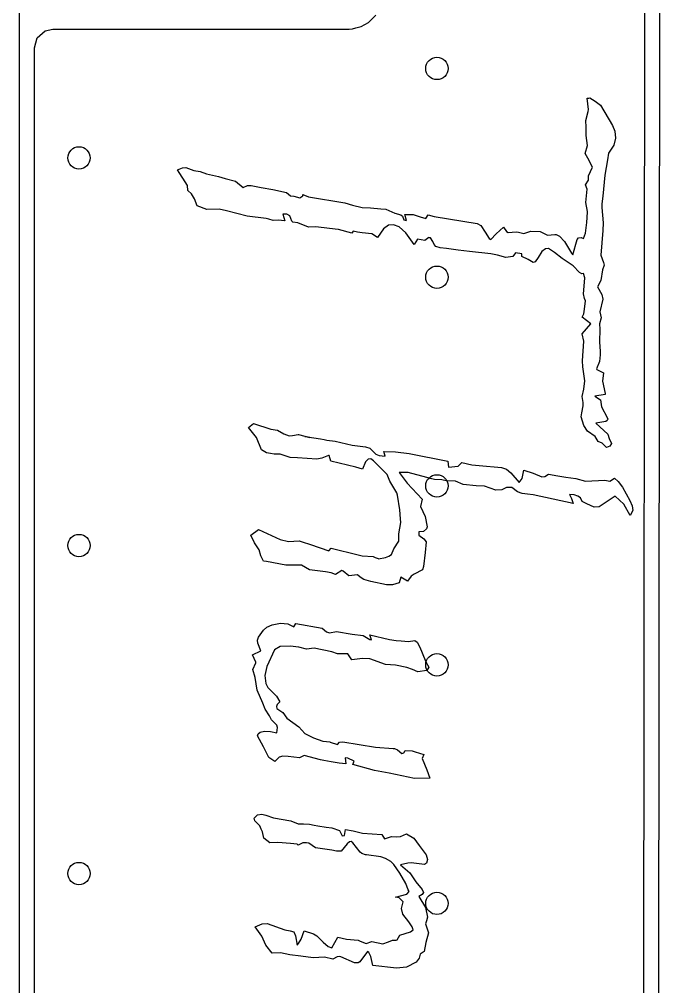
# Model space of a CAD drawing. Extents: x -28 to 25.3, y -6.8 to 48.4.
# Drawn here: x -14.02 to -9.72, y 35.28 to 41.77 of the extents above; entities that cross this region are included whole.
import ezdxf

# ---------------------------------------------------------------- set-up
doc = ezdxf.new("R2010")
doc.units = 0
doc.layers.add('BLACK', color=7, linetype='CONTINUOUS')

msp = doc.modelspace()

# ---------------------------------------------------------------- linework, layer by layer
at = {"layer": 'BLACK', "linetype": 'CONTINUOUS'}
for p, q in [((-9.715668, 48.241502), (-9.749238, 19.043125)), ((-9.816427, 48.017022), (-9.849703, 19.074798)), ((-14.01547, 31.44826), (-14.01547, 41.81826)), ((-11.673883, 41.750448), (-11.624298, 41.799673)), ((-11.760433, 41.713163), (-11.723039, 41.722634)), ((-11.723039, 41.722634), (-11.673883, 41.750448)), ((-13.895285, 41.647441), (-13.842481, 41.693196)), ((-13.842481, 41.693196), (-13.79097, 41.704402)), ((-13.79097, 41.704402), (-11.808368, 41.704402)), ((-11.808368, 41.704402), (-11.805082, 41.704812)), ((-11.805082, 41.704812), (-11.78207, 41.707681)), ((-11.78207, 41.707681), (-11.78206, 41.707684)), ((-11.78206, 41.707684), (-11.782057, 41.707684)), ((-11.782057, 41.707684), (-11.760433, 41.713163)), ((-13.91497, 41.580402), (-13.895285, 41.647441)), ((-13.91497, 31.549881), (-13.91497, 41.580402)), ((-10.208507, 41.241433), (-10.197626, 41.243191)), ((-10.200313, 41.166475), (-10.208507, 41.241433)), ((-10.197626, 41.243191), (-10.190641, 41.24495)), ((-10.190641, 41.24495), (-10.155446, 41.221319)), ((-10.155446, 41.221319), (-10.119444, 41.194831)), ((-10.217508, 41.092506), (-10.201656, 41.153505)), ((-10.201656, 41.153505), (-10.200313, 41.166475)), ((-10.119444, 41.194831), (-10.039113, 41.057884)), ((-10.215896, 41.048872), (-10.217508, 41.092506)), ((-10.215896, 40.990949), (-10.215896, 41.048872)), ((-10.039113, 41.057884), (-10.023226, 41.021176)), ((-10.023226, 41.021176), (-10.017485, 40.974573)), ((-10.206627, 40.925883), (-10.215896, 40.990949)), ((-10.017485, 40.974573), (-10.028723, 40.926544)), ((-10.220866, 40.871368), (-10.206627, 40.925883)), ((-10.028723, 40.926544), (-10.065711, 40.874226)), ((-10.195343, 40.825096), (-10.220866, 40.871368)), ((-10.182984, 40.800257), (-10.195343, 40.825096)), ((-10.073099, 40.829603), (-10.089622, 40.726618)), ((-10.065711, 40.874226), (-10.073099, 40.829603)), ((-12.956032, 40.762118), (-12.92236, 40.775047)), ((-12.888328, 40.656276), (-12.956032, 40.762118)), ((-12.92236, 40.775047), (-12.900149, 40.776187)), ((-12.900149, 40.776187), (-12.84561, 40.756073)), ((-12.84561, 40.756073), (-12.80222, 40.749918)), ((-12.80222, 40.749918), (-12.75977, 40.734201)), ((-10.200313, 40.722221), (-10.172775, 40.780363)), ((-10.172775, 40.780363), (-10.182984, 40.800257)), ((-12.75977, 40.734201), (-12.680379, 40.715956)), ((-12.680379, 40.715956), (-12.635512, 40.703427)), ((-12.635512, 40.703427), (-12.565121, 40.686501)), ((-12.565121, 40.686501), (-12.515418, 40.643636)), ((-10.219657, 40.660452), (-10.200313, 40.691447)), ((-10.200313, 40.693755), (-10.200313, 40.722221)), ((-10.200313, 40.691447), (-10.200313, 40.693755)), ((-10.089622, 40.726618), (-10.10319, 40.584725)), ((-12.885775, 40.623633), (-12.888328, 40.656276)), ((-12.860789, 40.600772), (-12.885775, 40.623633)), ((-12.515418, 40.643636), (-12.485841, 40.65617)), ((-12.485841, 40.65617), (-12.462759, 40.657265)), ((-12.462759, 40.657265), (-12.461147, 40.656935)), ((-12.461147, 40.656935), (-12.395189, 40.642097)), ((-12.395189, 40.642097), (-12.316873, 40.628798)), ((-12.316873, 40.628798), (-12.224182, 40.609454)), ((-10.208104, 40.632645), (-10.219657, 40.660452)), ((-10.217508, 40.54153), (-10.208104, 40.632645)), ((-12.842117, 40.56615), (-12.860789, 40.600772)), ((-12.823444, 40.519878), (-12.842117, 40.56615)), ((-12.224182, 40.609454), (-12.197181, 40.586923)), ((-12.197181, 40.586923), (-12.17421, 40.584065)), ((-12.17421, 40.584065), (-12.13391, 40.573954)), ((-12.13391, 40.573954), (-12.114835, 40.587033)), ((-12.114835, 40.587033), (-12.114835, 40.595716)), ((-12.114835, 40.595716), (-12.077625, 40.580878)), ((-12.077625, 40.580878), (-11.833406, 40.539332)), ((-10.10319, 40.584725), (-10.110981, 40.534386)), ((-12.758964, 40.496028), (-12.823444, 40.519878)), ((-12.674872, 40.497237), (-12.758964, 40.496028)), ((-12.627317, 40.486906), (-12.674872, 40.497237)), ((-12.488282, 40.451075), (-12.627317, 40.486906)), ((-11.833406, 40.539332), (-11.781285, 40.525594)), ((-11.781285, 40.525594), (-11.717342, 40.508777)), ((-11.717342, 40.508777), (-11.660922, 40.506469)), ((-11.660922, 40.506469), (-11.591606, 40.500754)), ((-11.591606, 40.500754), (-11.558022, 40.497347)), ((-11.558022, 40.497347), (-11.497304, 40.471408)), ((-10.206627, 40.482069), (-10.217508, 40.54153)), ((-10.110981, 40.534386), (-10.110981, 40.533287)), ((-10.110981, 40.533287), (-10.109369, 40.508118)), ((-10.109369, 40.508118), (-10.1001, 40.406452)), ((-12.360934, 40.435468), (-12.488282, 40.451075)), ((-12.342127, 40.431072), (-12.360934, 40.435468)), ((-12.31432, 40.421509), (-12.342127, 40.431072)), ((-12.28114, 40.423268), (-12.31432, 40.421509)), ((-12.235332, 40.42041), (-12.28114, 40.423268)), ((-12.222033, 40.464704), (-12.249303, 40.463385)), ((-12.249303, 40.463385), (-12.235332, 40.42041)), ((-12.221093, 40.464594), (-12.222033, 40.464704)), ((-12.201862, 40.45291), (-12.221093, 40.464594)), ((-12.188181, 40.417223), (-12.201862, 40.45291)), ((-11.497304, 40.471408), (-11.457272, 40.460637)), ((-11.457272, 40.460637), (-11.446887, 40.450568)), ((-11.446887, 40.450568), (-11.438062, 40.425246)), ((-11.438062, 40.425246), (-11.42033, 40.422169)), ((-11.42033, 40.422169), (-11.43054, 40.461297)), ((-11.43054, 40.461297), (-11.374791, 40.461297)), ((-11.374791, 40.461297), (-11.327372, 40.447228)), ((-11.327372, 40.447228), (-11.289355, 40.435358)), ((-11.289355, 40.435358), (-11.273772, 40.460088)), ((-11.273772, 40.460088), (-11.234816, 40.449646)), ((-11.234816, 40.449646), (-10.946402, 40.400517)), ((-10.211194, 40.40832), (-10.206627, 40.478552)), ((-10.206627, 40.478552), (-10.206627, 40.482069)), ((-12.182002, 40.410958), (-12.188181, 40.417223)), ((-12.14909, 40.406672), (-12.182002, 40.410958)), ((-12.076953, 40.376117), (-12.14909, 40.406672)), ((-12.026712, 40.379854), (-12.076953, 40.376117)), ((-11.935365, 40.367874), (-12.026712, 40.379854)), ((-11.876796, 40.361389), (-11.935365, 40.367874)), ((-11.875453, 40.361279), (-11.876796, 40.361389)), ((-11.785315, 40.337099), (-11.875453, 40.361279)), ((-11.574207, 40.366343), (-11.613233, 40.308083)), ((-11.539451, 40.390393), (-11.574207, 40.366343)), ((-11.505901, 40.393483), (-11.539451, 40.390393)), ((-11.468454, 40.378484), (-11.505901, 40.393483)), ((-11.423505, 40.339015), (-11.468454, 40.378484)), ((-10.946402, 40.400517), (-10.922388, 40.387345)), ((-10.922388, 40.387345), (-10.892399, 40.344133)), ((-10.81865, 40.331933), (-10.76841, 40.376447)), ((-10.76841, 40.376447), (-10.749161, 40.348194)), ((-10.219497, 40.337512), (-10.211194, 40.40832)), ((-10.1001, 40.406452), (-10.10319, 40.355014)), ((-11.777658, 40.349409), (-11.785315, 40.337099)), ((-11.749313, 40.343584), (-11.777658, 40.349409)), ((-11.717208, 40.339297), (-11.749313, 40.343584)), ((-11.651518, 40.333033), (-11.717208, 40.339297)), ((-11.613233, 40.308083), (-11.651518, 40.333033)), ((-11.368209, 40.261152), (-11.423505, 40.339015)), ((-11.346313, 40.295444), (-11.368209, 40.261152)), ((-11.297684, 40.28709), (-11.346313, 40.295444)), ((-11.270817, 40.308633), (-11.297684, 40.28709)), ((-11.268399, 40.306215), (-11.270817, 40.308633)), ((-11.259533, 40.304676), (-11.268399, 40.306215)), ((-11.24301, 40.279836), (-11.259533, 40.304676)), ((-10.892399, 40.344133), (-10.865848, 40.302021)), ((-10.865848, 40.302021), (-10.85492, 40.293465)), ((-10.85492, 40.293465), (-10.81865, 40.331933)), ((-10.749161, 40.348194), (-10.737513, 40.340946)), ((-10.737513, 40.340946), (-10.683376, 40.344793)), ((-10.683376, 40.344793), (-10.669809, 40.343914)), ((-10.669809, 40.343914), (-10.633942, 40.33556)), ((-10.633942, 40.33556), (-10.585534, 40.351063)), ((-10.585534, 40.351063), (-10.524191, 40.349079)), ((-10.524191, 40.349079), (-10.474085, 40.322811)), ((-10.474085, 40.322811), (-10.425053, 40.327317)), ((-10.425053, 40.327317), (-10.416724, 40.328526)), ((-10.416724, 40.328526), (-10.392884, 40.316514)), ((-10.392884, 40.316514), (-10.359787, 40.280357)), ((-10.304824, 40.191579), (-10.275271, 40.294784)), ((-10.275271, 40.294784), (-10.267027, 40.3059)), ((-10.267027, 40.3059), (-10.249076, 40.307204)), ((-10.249076, 40.307204), (-10.233359, 40.300939)), ((-10.233359, 40.300939), (-10.219497, 40.337512)), ((-10.10319, 40.355014), (-10.115683, 40.188502)), ((-11.235084, 40.260712), (-11.24301, 40.279836)), ((-11.221972, 40.247251), (-11.235084, 40.260712)), ((-11.194784, 40.238291), (-11.221972, 40.247251)), ((-11.150723, 40.233235), (-11.194784, 40.238291)), ((-11.072809, 40.223563), (-11.150723, 40.233235)), ((-10.488818, 40.231533), (-10.511506, 40.214879)), ((-10.467368, 40.233784), (-10.488818, 40.231533)), ((-10.427471, 40.207076), (-10.467368, 40.233784)), ((-10.359787, 40.280357), (-10.313556, 40.20224)), ((-10.997448, 40.21444), (-11.072809, 40.223563)), ((-10.855055, 40.198613), (-10.997448, 40.21444)), ((-10.810456, 40.188722), (-10.855055, 40.198613)), ((-10.752961, 40.174104), (-10.810456, 40.188722)), ((-10.707019, 40.179269), (-10.752961, 40.174104)), ((-10.688212, 40.203889), (-10.707019, 40.179269)), ((-10.646569, 40.199053), (-10.688212, 40.203889)), ((-10.646569, 40.179269), (-10.646569, 40.199053)), ((-10.603045, 40.161024), (-10.646569, 40.179269)), ((-10.53749, 40.173994), (-10.557515, 40.145172)), ((-10.511506, 40.214879), (-10.53749, 40.173994)), ((-10.375887, 40.16674), (-10.427471, 40.207076)), ((-10.303078, 40.11772), (-10.375887, 40.16674)), ((-10.313556, 40.20224), (-10.304824, 40.191579)), ((-10.115683, 40.188502), (-10.098891, 40.139153)), ((-10.570939, 40.140691), (-10.603045, 40.161024)), ((-10.557515, 40.145172), (-10.570939, 40.140691)), ((-10.259358, 40.072628), (-10.303078, 40.11772)), ((-10.094189, 40.121567), (-10.104802, 40.090353)), ((-10.098891, 40.139153), (-10.094189, 40.121567)), ((-10.244777, 40.063535), (-10.259358, 40.072628)), ((-10.232016, 40.067052), (-10.244777, 40.063535)), ((-10.223687, 40.036277), (-10.232016, 40.067052)), ((-10.225165, 40.008141), (-10.223687, 40.036277)), ((-10.104802, 40.090353), (-10.117429, 40.019681)), ((-10.232956, 39.930874), (-10.225165, 40.008141)), ((-10.117429, 40.019681), (-10.13852, 39.976707)), ((-10.13852, 39.976707), (-10.110414, 39.925134)), ((-10.232956, 39.929665), (-10.232956, 39.930874)), ((-10.226642, 39.897462), (-10.232956, 39.929665)), ((-10.110414, 39.925134), (-10.10319, 39.893395)), ((-10.226777, 39.827889), (-10.220597, 39.882624)), ((-10.220597, 39.882624), (-10.226642, 39.897462)), ((-10.10319, 39.893395), (-10.123205, 39.808985)), ((-10.241553, 39.772605), (-10.229866, 39.796345)), ((-10.184596, 39.728312), (-10.241553, 39.772605)), ((-10.229866, 39.796345), (-10.226777, 39.827889)), ((-10.123205, 39.808985), (-10.113936, 39.768868)), ((-10.241016, 39.662476), (-10.184596, 39.728312)), ((-10.113936, 39.768868), (-10.124952, 39.727652)), ((-10.124952, 39.727652), (-10.12334, 39.69358)), ((-10.231478, 39.612797), (-10.241016, 39.662476)), ((-10.12334, 39.69358), (-10.124952, 39.60862)), ((-10.240747, 39.481236), (-10.231478, 39.612797)), ((-10.124952, 39.60862), (-10.12025, 39.542785)), ((-10.121862, 39.520034), (-10.12522, 39.474971)), ((-10.12025, 39.542785), (-10.121862, 39.520034)), ((-10.237658, 39.43936), (-10.240747, 39.481236)), ((-10.12522, 39.474971), (-10.146311, 39.42738)), ((-10.223687, 39.345827), (-10.237658, 39.43936)), ((-10.146311, 39.42738), (-10.143087, 39.422544)), ((-10.143087, 39.422544), (-10.099831, 39.399133)), ((-10.099831, 39.399133), (-10.106279, 39.343409)), ((-10.231344, 39.291532), (-10.223687, 39.345827)), ((-10.106279, 39.343409), (-10.088144, 39.260977)), ((-10.242225, 39.242073), (-10.231344, 39.291532)), ((-10.088144, 39.255702), (-10.15652, 39.242513)), ((-10.088144, 39.260977), (-10.088144, 39.255702)), ((-10.236046, 39.202066), (-10.242225, 39.242073)), ((-10.234568, 39.179425), (-10.236046, 39.202066)), ((-10.15652, 39.242513), (-10.119175, 39.219212)), ((-10.119175, 39.219212), (-10.112459, 39.170962)), ((-10.24827, 39.105895), (-10.24518, 39.131394)), ((-10.24518, 39.131394), (-10.234568, 39.179425)), ((-10.112459, 39.170962), (-10.073502, 39.10084)), ((-12.479819, 39.033685), (-12.445027, 39.059624)), ((-12.445027, 39.059624), (-12.329097, 39.023024)), ((-10.231075, 39.046215), (-10.24827, 39.105895)), ((-10.08398, 39.074242), (-10.15061, 39.061822)), ((-10.15061, 39.061822), (-10.068935, 38.988292)), ((-10.073754, 39.0794), (-10.08398, 39.074242)), ((-10.070144, 39.090288), (-10.073754, 39.0794)), ((-10.073502, 39.10084), (-10.070144, 39.090288)), ((-12.425414, 38.965541), (-12.479819, 39.033685)), ((-12.329097, 39.023024), (-12.285707, 39.01555)), ((-12.285707, 39.01555), (-12.241646, 38.99104)), ((-10.205283, 39.009835), (-10.231075, 39.046215)), ((-10.155446, 38.972466), (-10.205283, 39.009835)), ((-12.39089, 38.88245), (-12.425414, 38.965541)), ((-12.241646, 38.99104), (-12.206988, 38.976862)), ((-12.206988, 38.976862), (-12.185091, 38.97862)), ((-12.185091, 38.97862), (-12.145194, 38.986864)), ((-12.145194, 38.986864), (-12.143448, 38.986644)), ((-12.143448, 38.986644), (-12.067281, 38.966421)), ((-12.067281, 38.966421), (-12.100596, 38.972136)), ((-12.100596, 38.972136), (-11.995412, 38.957738)), ((-11.995412, 38.957738), (-11.970829, 38.952462)), ((-11.970829, 38.952462), (-11.953232, 38.948395)), ((-11.953232, 38.948395), (-11.896946, 38.941031)), ((-11.896946, 38.941031), (-11.783568, 38.915752)), ((-10.134087, 38.938613), (-10.155446, 38.972466)), ((-10.10722, 38.929051), (-10.134087, 38.938613)), ((-10.079144, 38.898167), (-10.10722, 38.929051)), ((-10.068935, 38.988292), (-10.061143, 38.959936)), ((-10.061143, 38.959936), (-10.045964, 38.926853)), ((-12.358919, 38.863326), (-12.39089, 38.88245)), ((-11.783568, 38.915752), (-11.69558, 38.904542)), ((-11.69558, 38.904542), (-11.666295, 38.89454)), ((-11.666295, 38.89454), (-11.625189, 38.855412)), ((-11.561784, 38.841124), (-11.572262, 38.871349)), ((-11.572262, 38.871349), (-11.493503, 38.869487)), ((-11.493503, 38.869487), (-11.402464, 38.85816)), ((-10.055892, 38.90802), (-10.079144, 38.898167)), ((-10.045964, 38.926853), (-10.055892, 38.90802)), ((-12.331784, 38.859809), (-12.358919, 38.863326)), ((-12.305992, 38.855522), (-12.331784, 38.859809)), ((-12.265692, 38.854643), (-12.305992, 38.855522)), ((-12.199465, 38.832441), (-12.265692, 38.854643)), ((-12.150971, 38.830353), (-12.199465, 38.832441)), ((-12.020667, 38.820351), (-12.150971, 38.830353)), ((-11.987594, 38.826927), (-12.020667, 38.820351)), ((-11.94356, 38.84563), (-11.987594, 38.826927)), ((-11.937515, 38.844641), (-11.94356, 38.84563)), ((-11.927574, 38.808151), (-11.937515, 38.844641)), ((-11.759388, 38.767375), (-11.927574, 38.808151)), ((-11.6945, 38.802014), (-11.713984, 38.752977)), ((-11.676599, 38.820812), (-11.6945, 38.802014)), ((-11.659444, 38.823758), (-11.676599, 38.820812)), ((-11.641294, 38.810117), (-11.659444, 38.823758)), ((-11.549962, 38.718685), (-11.641294, 38.810117)), ((-11.625189, 38.855412), (-11.603561, 38.84541)), ((-11.603561, 38.84541), (-11.561784, 38.841124)), ((-11.402464, 38.85816), (-11.143066, 38.807821)), ((-11.143066, 38.807821), (-11.137424, 38.767924)), ((-11.072406, 38.775068), (-11.047823, 38.799248)), ((-11.047823, 38.799248), (-10.980791, 38.782872)), ((-11.713984, 38.752977), (-11.759388, 38.767375)), ((-11.137424, 38.767924), (-11.072406, 38.775068)), ((-10.980791, 38.782872), (-10.931894, 38.778036)), ((-10.931894, 38.778036), (-10.78238, 38.764627)), ((-10.78238, 38.764627), (-10.748565, 38.753037)), ((-10.748565, 38.753037), (-10.721124, 38.730335)), ((-10.644747, 38.690315), (-10.632464, 38.746382)), ((-10.632464, 38.746382), (-10.571342, 38.727698)), ((-11.531559, 38.673732), (-11.549962, 38.718685)), ((-11.485348, 38.596136), (-11.531559, 38.673732)), ((-11.408778, 38.730665), (-11.468019, 38.730885)), ((-11.468019, 38.730885), (-11.414216, 38.659138)), ((-11.250936, 38.689339), (-11.408778, 38.730665)), ((-11.231995, 38.683624), (-11.250936, 38.689339)), ((-11.183769, 38.682635), (-11.231995, 38.683624)), ((-11.153813, 38.675051), (-11.183769, 38.682635)), ((-11.091079, 38.672743), (-11.153813, 38.675051)), ((-11.039763, 38.650981), (-11.091079, 38.672743)), ((-10.721124, 38.730335), (-10.665107, 38.665489)), ((-10.665241, 38.66439), (-10.644747, 38.690315)), ((-10.571342, 38.727698), (-10.511832, 38.703078)), ((-10.511832, 38.703078), (-10.492486, 38.705236)), ((-10.492486, 38.705236), (-10.467771, 38.720883)), ((-10.467771, 38.720883), (-10.405172, 38.708903)), ((-10.405172, 38.708903), (-10.351304, 38.701099)), ((-10.351304, 38.701099), (-10.283465, 38.691867)), ((-10.283465, 38.691867), (-10.219254, 38.673842)), ((-10.219254, 38.673842), (-10.089756, 38.680546)), ((-10.089756, 38.680546), (-10.056845, 38.673842)), ((-10.056845, 38.673842), (-10.026082, 38.693406)), ((-10.026082, 38.693406), (-9.999713, 38.67145)), ((-9.999713, 38.67145), (-9.972349, 38.632736)), ((-11.414216, 38.659138), (-11.314073, 38.552722)), ((-10.953521, 38.642298), (-11.039763, 38.650981)), ((-10.895623, 38.63944), (-10.953521, 38.642298)), ((-10.820397, 38.613612), (-10.895623, 38.63944)), ((-10.781037, 38.61515), (-10.820397, 38.613612)), ((-10.749334, 38.631527), (-10.781037, 38.61515)), ((-10.713467, 38.630318), (-10.749334, 38.631527)), ((-10.676006, 38.602363), (-10.713467, 38.630318)), ((-10.665107, 38.665489), (-10.665241, 38.66439)), ((-9.972349, 38.632736), (-9.921302, 38.544589)), ((-11.480781, 38.580199), (-11.485348, 38.596136)), ((-11.464123, 38.480621), (-11.480781, 38.580199)), ((-11.314073, 38.552722), (-11.326163, 38.503812)), ((-10.644554, 38.59097), (-10.676006, 38.602363)), ((-10.609493, 38.586134), (-10.644554, 38.59097)), ((-10.570805, 38.582068), (-10.609493, 38.586134)), ((-10.301466, 38.523816), (-10.570805, 38.582068)), ((-10.29569, 38.582068), (-10.326721, 38.583606)), ((-10.326721, 38.583606), (-10.31369, 38.556129)), ((-10.31369, 38.556129), (-10.301466, 38.523816)), ((-10.271778, 38.572286), (-10.29569, 38.582068)), ((-10.253778, 38.560635), (-10.271778, 38.572286)), ((-10.241285, 38.537554), (-10.253778, 38.560635)), ((-10.02044, 38.572506), (-10.126967, 38.500515)), ((-9.962946, 38.51887), (-10.02044, 38.572506)), ((-9.921302, 38.544589), (-9.906122, 38.508342)), ((-11.45969, 38.420721), (-11.464123, 38.480621)), ((-11.326163, 38.503812), (-11.294729, 38.437097)), ((-10.211597, 38.521178), (-10.241285, 38.537554)), ((-10.16055, 38.498976), (-10.211597, 38.521178)), ((-10.126967, 38.500515), (-10.16055, 38.498976)), ((-9.920227, 38.442153), (-9.962946, 38.51887)), ((-9.901421, 38.476115), (-9.920227, 38.442153)), ((-9.906122, 38.508342), (-9.901421, 38.476115)), ((-11.458212, 38.396651), (-11.45969, 38.420721)), ((-11.294729, 38.437097), (-11.281026, 38.366755)), ((-12.463162, 38.310922), (-12.411846, 38.348401)), ((-12.411846, 38.348401), (-12.325604, 38.307844)), ((-11.470168, 38.319494), (-11.458212, 38.396651)), ((-11.286434, 38.352748), (-11.306416, 38.335871)), ((-11.281026, 38.366755), (-11.286434, 38.352748)), ((-12.437907, 38.259044), (-12.463162, 38.310922)), ((-12.325604, 38.307844), (-12.267509, 38.282527)), ((-12.267509, 38.282527), (-12.21048, 38.267837)), ((-11.471511, 38.269925), (-11.470168, 38.319494)), ((-11.306416, 38.335871), (-11.336909, 38.334552)), ((-11.336909, 38.334552), (-11.336909, 38.310372)), ((-11.336909, 38.310372), (-11.30252, 38.286412)), ((-11.30252, 38.286412), (-11.288549, 38.266738)), ((-12.407816, 38.211783), (-12.437907, 38.259044)), ((-12.21048, 38.267837), (-12.139687, 38.272783)), ((-12.139687, 38.272783), (-12.118865, 38.265639)), ((-12.118865, 38.265639), (-12.062714, 38.248823)), ((-12.062714, 38.248823), (-11.939664, 38.205299)), ((-11.939664, 38.205299), (-11.924753, 38.222994)), ((-11.924753, 38.222994), (-11.744209, 38.178921)), ((-11.520275, 38.182438), (-11.504423, 38.219477)), ((-11.504423, 38.219477), (-11.471511, 38.269925)), ((-11.288549, 38.266738), (-11.294594, 38.195627)), ((-12.397175, 38.172666), (-12.407816, 38.211783)), ((-12.377726, 38.137595), (-12.397175, 38.172666)), ((-11.744209, 38.178921), (-11.726477, 38.174744)), ((-11.726477, 38.174744), (-11.716402, 38.173095)), ((-11.716402, 38.173095), (-11.643861, 38.169029)), ((-11.643861, 38.169029), (-11.628816, 38.161555)), ((-11.628816, 38.161555), (-11.609203, 38.153641)), ((-11.609203, 38.153641), (-11.607726, 38.153312)), ((-11.607726, 38.153312), (-11.560172, 38.161775)), ((-11.560172, 38.161775), (-11.537136, 38.16948)), ((-11.537136, 38.16948), (-11.520275, 38.182438)), ((-11.294594, 38.195627), (-11.305984, 38.100019)), ((-12.357979, 38.135396), (-12.377726, 38.137595)), ((-12.227675, 38.110997), (-12.357979, 38.135396)), ((-12.123835, 38.109018), (-12.227675, 38.110997)), ((-12.070371, 38.078024), (-12.123835, 38.109018)), ((-11.305984, 38.100019), (-11.312461, 38.079672)), ((-12.052638, 38.076375), (-12.070371, 38.078024)), ((-11.962098, 38.064395), (-12.052638, 38.076375)), ((-11.924619, 38.059449), (-11.962098, 38.064395)), ((-11.896274, 38.048019), (-11.924619, 38.059449)), ((-11.853959, 38.073298), (-11.896274, 38.048019)), ((-11.843347, 38.068681), (-11.853959, 38.073298)), ((-11.806002, 38.037577), (-11.843347, 38.068681)), ((-11.747433, 38.045491), (-11.806002, 38.037577)), ((-11.730775, 38.029444), (-11.747433, 38.045491)), ((-11.706546, 38.014856), (-11.730775, 38.029444)), ((-11.458078, 38.028345), (-11.468153, 37.991195)), ((-11.412002, 38.002296), (-11.458078, 38.028345)), ((-11.387632, 38.035077), (-11.412002, 38.002296)), ((-11.369015, 38.048898), (-11.387632, 38.035077)), ((-11.312461, 38.079672), (-11.369015, 38.048898)), ((-11.65931, 37.999878), (-11.706546, 38.014856)), ((-11.554798, 37.978556), (-11.65931, 37.999878)), ((-11.512945, 37.977961), (-11.554798, 37.978556)), ((-11.468153, 37.991195), (-11.512945, 37.977961)), ((-12.355833, 37.694615), (-12.321171, 37.709938)), ((-12.321171, 37.709938), (-12.263951, 37.719852)), ((-12.263951, 37.719852), (-12.215048, 37.717521)), ((-12.215048, 37.717521), (-12.175016, 37.696089)), ((-12.175016, 37.696089), (-12.161046, 37.718071)), ((-12.161046, 37.718071), (-11.985203, 37.688176)), ((-12.411618, 37.626933), (-12.378935, 37.674657)), ((-12.378935, 37.674657), (-12.355833, 37.694615)), ((-11.985203, 37.688176), (-11.955143, 37.663594)), ((-11.955143, 37.663594), (-11.936843, 37.655862)), ((-11.936843, 37.655862), (-11.888349, 37.665754)), ((-11.888349, 37.665754), (-11.783703, 37.648059)), ((-11.783703, 37.648059), (-11.709819, 37.638936)), ((-11.709819, 37.638936), (-11.666429, 37.611019)), ((-11.653802, 37.608931), (-11.666161, 37.641794)), ((-11.666161, 37.641794), (-11.533977, 37.611349)), ((-12.418697, 37.605963), (-12.411618, 37.626933)), ((-12.415608, 37.587828), (-12.418697, 37.605963)), ((-12.396129, 37.535841), (-12.415608, 37.587828)), ((-11.666429, 37.611019), (-11.653802, 37.608931)), ((-11.533977, 37.611349), (-11.489244, 37.604974)), ((-11.489244, 37.604974), (-11.456063, 37.601787)), ((-11.456063, 37.601787), (-11.406494, 37.59783)), ((-11.406494, 37.59783), (-11.363104, 37.604095)), ((-11.363104, 37.604095), (-11.347957, 37.592834)), ((-11.347957, 37.592834), (-11.33073, 37.560681)), ((-12.451475, 37.508144), (-12.396532, 37.535182)), ((-12.429175, 37.459894), (-12.451475, 37.508144)), ((-12.396532, 37.535182), (-12.396129, 37.535841)), ((-12.304917, 37.542546), (-12.355426, 37.430878)), ((-12.266533, 37.563926), (-12.304917, 37.542546)), ((-12.198928, 37.565737), (-12.266533, 37.563926)), ((-12.140627, 37.559472), (-12.198928, 37.565737)), ((-12.089983, 37.547162), (-12.140627, 37.559472)), ((-12.037996, 37.554086), (-12.089983, 37.547162)), ((-11.921395, 37.528258), (-12.037996, 37.554086)), ((-11.881363, 37.515398), (-11.921395, 37.528258)), ((-11.86081, 37.514409), (-11.881363, 37.515398)), ((-11.812181, 37.515178), (-11.86081, 37.514409)), ((-11.786255, 37.474292), (-11.812181, 37.515178)), ((-11.33073, 37.560681), (-11.294863, 37.472753)), ((-12.450266, 37.409336), (-12.430519, 37.454289)), ((-12.430519, 37.454289), (-12.429175, 37.459894)), ((-11.713688, 37.484397), (-11.786255, 37.474292)), ((-11.665892, 37.482425), (-11.713688, 37.484397)), ((-11.560575, 37.443847), (-11.665892, 37.482425)), ((-11.492602, 37.439561), (-11.560575, 37.443847)), ((-11.418448, 37.424096), (-11.492602, 37.439561)), ((-11.294863, 37.472753), (-11.29043, 37.461433)), ((-11.29043, 37.461433), (-11.270548, 37.426591)), ((-12.43522, 37.35581), (-12.450266, 37.409336)), ((-12.355426, 37.430878), (-12.370203, 37.370758)), ((-11.378821, 37.410655), (-11.418448, 37.424096)), ((-11.343089, 37.394938), (-11.378821, 37.410655)), ((-11.282907, 37.40395), (-11.343089, 37.394938)), ((-11.270548, 37.426591), (-11.282907, 37.40395)), ((-12.420374, 37.270499), (-12.43522, 37.35581)), ((-12.370203, 37.370758), (-12.363944, 37.315261)), ((-12.363944, 37.315261), (-12.350187, 37.289974)), ((-12.383905, 37.185121), (-12.420374, 37.270499)), ((-12.350187, 37.289974), (-12.291752, 37.230843)), ((-12.367382, 37.144894), (-12.383905, 37.185121)), ((-12.291752, 37.230843), (-12.268916, 37.193914)), ((-12.268916, 37.193914), (-12.286033, 37.17615)), ((-12.338769, 37.100271), (-12.367382, 37.144894)), ((-12.286033, 37.17615), (-12.290678, 37.16237)), ((-12.290678, 37.16237), (-12.289469, 37.148521)), ((-12.289469, 37.148521), (-12.248362, 37.121154)), ((-12.248362, 37.121154), (-12.222436, 37.082905)), ((-12.325067, 37.073563), (-12.338769, 37.100271)), ((-12.2892, 37.036633), (-12.325067, 37.073563)), ((-12.222436, 37.082905), (-12.14197, 37.025093)), ((-12.41433, 36.978548), (-12.400025, 36.989372)), ((-12.400025, 36.989372), (-12.370796, 36.996377)), ((-12.370796, 36.996377), (-12.331112, 36.994098)), ((-12.331112, 36.994098), (-12.290006, 36.986075)), ((-12.290006, 36.986075), (-12.28517, 37.020477)), ((-12.28517, 37.020477), (-12.2892, 37.036633)), ((-12.14197, 37.025093), (-12.102208, 36.981129)), ((-12.418697, 36.966072), (-12.41433, 36.978548)), ((-12.37786, 36.891773), (-12.418697, 36.966072)), ((-12.102208, 36.981129), (-12.042966, 36.952113)), ((-12.042966, 36.952113), (-11.981173, 36.929692)), ((-11.981173, 36.929692), (-11.978486, 36.929362)), ((-11.978486, 36.929362), (-11.934828, 36.924306)), ((-11.934828, 36.924306), (-11.931738, 36.923757)), ((-11.931738, 36.923757), (-11.881901, 36.906281)), ((-11.881901, 36.906281), (-11.869542, 36.921778)), ((-11.869542, 36.921778), (-11.845899, 36.926065)), ((-11.845899, 36.926065), (-11.627876, 36.888915)), ((-12.342933, 36.820442), (-12.37786, 36.891773)), ((-11.627876, 36.888915), (-11.508722, 36.880562)), ((-11.508722, 36.880562), (-11.500796, 36.879243)), ((-11.500796, 36.879243), (-11.480388, 36.871001)), ((-11.480388, 36.871001), (-11.451764, 36.84726)), ((-11.436719, 36.851106), (-11.429062, 36.865834)), ((-11.429062, 36.865834), (-11.382448, 36.863966)), ((-11.382448, 36.863966), (-11.362298, 36.858251)), ((-11.362298, 36.858251), (-11.304401, 36.840665)), ((-12.303171, 36.792305), (-12.342933, 36.820442)), ((-12.274423, 36.82286), (-12.303171, 36.792305)), ((-12.24964, 36.827922), (-12.274423, 36.82286)), ((-12.213973, 36.826157), (-12.24964, 36.827922)), ((-12.137537, 36.818244), (-12.213973, 36.826157)), ((-12.106103, 36.832752), (-12.137537, 36.818244)), ((-11.996487, 36.803736), (-12.106103, 36.832752)), ((-11.973919, 36.799889), (-11.996487, 36.803736)), ((-11.925828, 36.791755), (-11.973919, 36.799889)), ((-11.910917, 36.789228), (-11.925828, 36.791755)), ((-11.871826, 36.781204), (-11.910917, 36.789228)), ((-11.813256, 36.814727), (-11.830182, 36.816815)), ((-11.830182, 36.816815), (-11.825749, 36.777907)), ((-11.769598, 36.796372), (-11.813256, 36.814727)), ((-11.780344, 36.77384), (-11.769598, 36.796372)), ((-11.451764, 36.84726), (-11.436719, 36.851106)), ((-11.304401, 36.840665), (-11.314744, 36.812309)), ((-11.314744, 36.812309), (-11.283579, 36.73735)), ((-11.825749, 36.777907), (-11.871826, 36.781204)), ((-11.634861, 36.732514), (-11.780344, 36.77384)), ((-11.535589, 36.715698), (-11.634861, 36.732514)), ((-11.283579, 36.73735), (-11.262757, 36.681626)), ((-11.366463, 36.678549), (-11.535589, 36.715698)), ((-11.262757, 36.681626), (-11.366463, 36.678549)), ((-12.441668, 36.413558), (-12.418832, 36.43444)), ((-12.436833, 36.395513), (-12.441668, 36.413558)), ((-12.418832, 36.43444), (-12.390084, 36.440266)), ((-12.390084, 36.440266), (-12.362412, 36.433012)), ((-12.362412, 36.433012), (-12.310693, 36.415976)), ((-12.310693, 36.415976), (-12.196241, 36.395313)), ((-12.421921, 36.380035), (-12.436833, 36.395513)), ((-12.402309, 36.360471), (-12.421921, 36.380035)), ((-12.39304, 36.338929), (-12.402309, 36.360471)), ((-12.38592, 36.322113), (-12.39304, 36.338929)), ((-12.196241, 36.395313), (-12.145866, 36.375969)), ((-12.145866, 36.375969), (-12.111208, 36.37476)), ((-12.111208, 36.37476), (-12.069699, 36.37377)), ((-12.069699, 36.37377), (-12.039205, 36.366297)), ((-12.039205, 36.366297), (-12.014085, 36.360801)), ((-12.014085, 36.360801), (-11.95753, 36.352338)), ((-11.95753, 36.352338), (-11.92126, 36.347392)), ((-11.92126, 36.347392), (-11.869408, 36.329697)), ((-11.83569, 36.297384), (-11.828704, 36.336181)), ((-11.828704, 36.336181), (-11.777523, 36.328927)), ((-12.376651, 36.279688), (-12.38592, 36.322113)), ((-12.335814, 36.246715), (-12.376651, 36.279688)), ((-11.869408, 36.329697), (-11.850466, 36.293757)), ((-11.850466, 36.293757), (-11.83569, 36.297384)), ((-11.777523, 36.328927), (-11.73185, 36.316398)), ((-11.73185, 36.316398), (-11.714655, 36.312221)), ((-11.714655, 36.312221), (-11.585561, 36.303758)), ((-11.585561, 36.303758), (-11.566888, 36.274083)), ((-11.566888, 36.274083), (-11.520678, 36.28958)), ((-11.520678, 36.28958), (-11.484408, 36.288701)), ((-11.484408, 36.288701), (-11.460194, 36.290975)), ((-11.460194, 36.290975), (-11.419256, 36.306836)), ((-11.419256, 36.306836), (-11.371235, 36.278637)), ((-11.371235, 36.278637), (-11.334357, 36.22946)), ((-12.282077, 36.249118), (-12.335814, 36.246715)), ((-12.198525, 36.242869), (-12.282077, 36.249118)), ((-12.151777, 36.237483), (-12.198525, 36.242869)), ((-12.145597, 36.231438), (-12.151777, 36.237483)), ((-12.114026, 36.246926), (-12.145597, 36.231438)), ((-12.08958, 36.248584), (-12.114026, 36.246926)), ((-12.075341, 36.244187), (-12.08958, 36.248584)), ((-12.028727, 36.214072), (-12.075341, 36.244187)), ((-11.919245, 36.197916), (-12.028727, 36.214072)), ((-11.816614, 36.241769), (-11.857855, 36.1922)), ((-11.802468, 36.254774), (-11.816614, 36.241769)), ((-11.791494, 36.256827), (-11.802468, 36.254774)), ((-11.779404, 36.247375), (-11.791494, 36.256827)), ((-11.730507, 36.184946), (-11.779404, 36.247375)), ((-11.334357, 36.22946), (-11.288822, 36.167309)), ((-11.889289, 36.190552), (-11.919245, 36.197916)), ((-11.857855, 36.1922), (-11.889289, 36.190552)), ((-11.718552, 36.175311), (-11.730507, 36.184946)), ((-11.693699, 36.16802), (-11.718552, 36.175311)), ((-11.692356, 36.167691), (-11.693699, 36.16802)), ((-11.687654, 36.166921), (-11.692356, 36.167691)), ((-11.592815, 36.153183), (-11.687654, 36.166921)), ((-11.560669, 36.143426), (-11.592815, 36.153183)), ((-11.524842, 36.122957), (-11.560669, 36.143426)), ((-11.288822, 36.167309), (-11.278474, 36.136586)), ((-11.504469, 36.102906), (-11.524842, 36.122957)), ((-11.465063, 36.045032), (-11.504469, 36.102906)), ((-11.411725, 36.111932), (-11.460496, 36.100536)), ((-11.460496, 36.100536), (-11.397736, 36.046224)), ((-11.388359, 36.112516), (-11.411725, 36.111932)), ((-11.299162, 36.101415), (-11.388359, 36.112516)), ((-11.28452, 36.111241), (-11.299162, 36.101415)), ((-11.278474, 36.136586), (-11.28452, 36.111241)), ((-11.424898, 35.97403), (-11.465063, 36.045032)), ((-11.397736, 36.046224), (-11.389165, 36.033381)), ((-11.389165, 36.033381), (-11.356925, 35.98689)), ((-11.408106, 35.933364), (-11.424898, 35.97403)), ((-11.356925, 35.98689), (-11.314856, 35.933584)), ((-11.49408, 35.882806), (-11.417828, 35.903339)), ((-11.468153, 35.87819), (-11.49408, 35.882806)), ((-11.417828, 35.903339), (-11.402464, 35.920505)), ((-11.402464, 35.920505), (-11.408106, 35.933364)), ((-11.313662, 35.900162), (-11.337715, 35.887752)), ((-11.337715, 35.887752), (-11.293365, 35.813593)), ((-11.314856, 35.933584), (-11.306819, 35.915229)), ((-11.306819, 35.915229), (-11.313662, 35.900162)), ((-11.441958, 35.8528), (-11.468153, 35.87819)), ((-11.453645, 35.806529), (-11.441958, 35.8528)), ((-11.443356, 35.769677), (-11.453645, 35.806529)), ((-11.404748, 35.716733), (-11.443356, 35.769677)), ((-11.293365, 35.813593), (-11.279952, 35.748277)), ((-12.434414, 35.682991), (-12.386631, 35.70421)), ((-12.386631, 35.70421), (-12.353814, 35.706401)), ((-12.353814, 35.706401), (-12.234795, 35.664526)), ((-11.381406, 35.684665), (-11.404748, 35.716733)), ((-11.284653, 35.724976), (-11.293117, 35.703654)), ((-11.293117, 35.703654), (-11.272429, 35.643643)), ((-11.279952, 35.748277), (-11.284653, 35.724976)), ((-12.390756, 35.620672), (-12.434414, 35.682991)), ((-12.361874, 35.561211), (-12.390756, 35.620672)), ((-12.234795, 35.664526), (-12.200405, 35.656283)), ((-12.200405, 35.656283), (-12.175688, 35.651007)), ((-12.175688, 35.651007), (-12.164538, 35.62276)), ((-12.164538, 35.62276), (-12.152314, 35.56209)), ((-12.125097, 35.600933), (-12.10476, 35.657382)), ((-12.10476, 35.657382), (-12.042773, 35.636544)), ((-12.042773, 35.636544), (-12.020936, 35.623859)), ((-12.020936, 35.623859), (-11.979158, 35.580665)), ((-11.48293, 35.597371), (-11.46466, 35.627926)), ((-11.46466, 35.627926), (-11.392255, 35.649468)), ((-11.392255, 35.649468), (-11.375463, 35.664416)), ((-11.375463, 35.664416), (-11.381406, 35.684665)), ((-11.272429, 35.643643), (-11.289087, 35.578137)), ((-12.321306, 35.506696), (-12.361874, 35.561211)), ((-12.152314, 35.56209), (-12.143851, 35.571213)), ((-12.143851, 35.571213), (-12.125097, 35.600933)), ((-11.979158, 35.580665), (-11.944841, 35.552538)), ((-11.919245, 35.542307), (-11.879348, 35.615287)), ((-11.879348, 35.615287), (-11.822391, 35.601548)), ((-11.822391, 35.601548), (-11.743671, 35.594294)), ((-11.743671, 35.594294), (-11.730104, 35.588139)), ((-11.730104, 35.588139), (-11.689804, 35.572202)), ((-11.689804, 35.572202), (-11.652593, 35.584842)), ((-11.652593, 35.584842), (-11.578038, 35.570993)), ((-11.578038, 35.570993), (-11.541365, 35.582753)), ((-11.541365, 35.582753), (-11.514008, 35.593729)), ((-11.514008, 35.593729), (-11.488975, 35.594294)), ((-11.488975, 35.594294), (-11.48293, 35.597371)), ((-11.289087, 35.578137), (-11.301177, 35.518896)), ((-12.264483, 35.509774), (-12.321306, 35.506696)), ((-12.201346, 35.495485), (-12.264483, 35.509774)), ((-12.129074, 35.486693), (-12.201346, 35.495485)), ((-11.944841, 35.552538), (-11.919245, 35.542307)), ((-11.681609, 35.518896), (-11.732656, 35.449324)), ((-11.673242, 35.512653), (-11.681609, 35.518896)), ((-11.659041, 35.486033), (-11.673242, 35.512653)), ((-11.328043, 35.500871), (-11.333954, 35.474273)), ((-11.301177, 35.518896), (-11.328043, 35.500871)), ((-12.045787, 35.475042), (-12.129074, 35.486693)), ((-11.970158, 35.480098), (-12.045787, 35.475042)), ((-11.914275, 35.466799), (-11.970158, 35.480098)), ((-11.884758, 35.482239), (-11.914275, 35.466799)), ((-11.867796, 35.484275), (-11.884758, 35.482239)), ((-11.860407, 35.482076), (-11.867796, 35.484275)), ((-11.767314, 35.443278), (-11.860407, 35.482076)), ((-11.743573, 35.442728), (-11.767314, 35.443278)), ((-11.732656, 35.449324), (-11.743573, 35.442728)), ((-11.646011, 35.423825), (-11.659041, 35.486033)), ((-11.354281, 35.446243), (-11.420733, 35.412614)), ((-11.333954, 35.474273), (-11.354281, 35.446243)), ((-11.486124, 35.406201), (-11.646011, 35.423825)), ((-11.420733, 35.412614), (-11.486124, 35.406201))]:
    msp.add_line(p, q, dxfattribs=at)
at = {"layer": 'BLACK'}
for centre in [(-11.215668, 41.441502), (-13.615668, 40.841502), (-11.215668, 40.041502), (-11.215668, 38.641502), (-13.615668, 38.241502), (-11.215668, 37.441502), (-13.615668, 36.041502), (-11.215668, 35.841502)]:
    msp.add_circle(centre, 0.075, dxfattribs=at)

doc.saveas('drawing.dxf')
